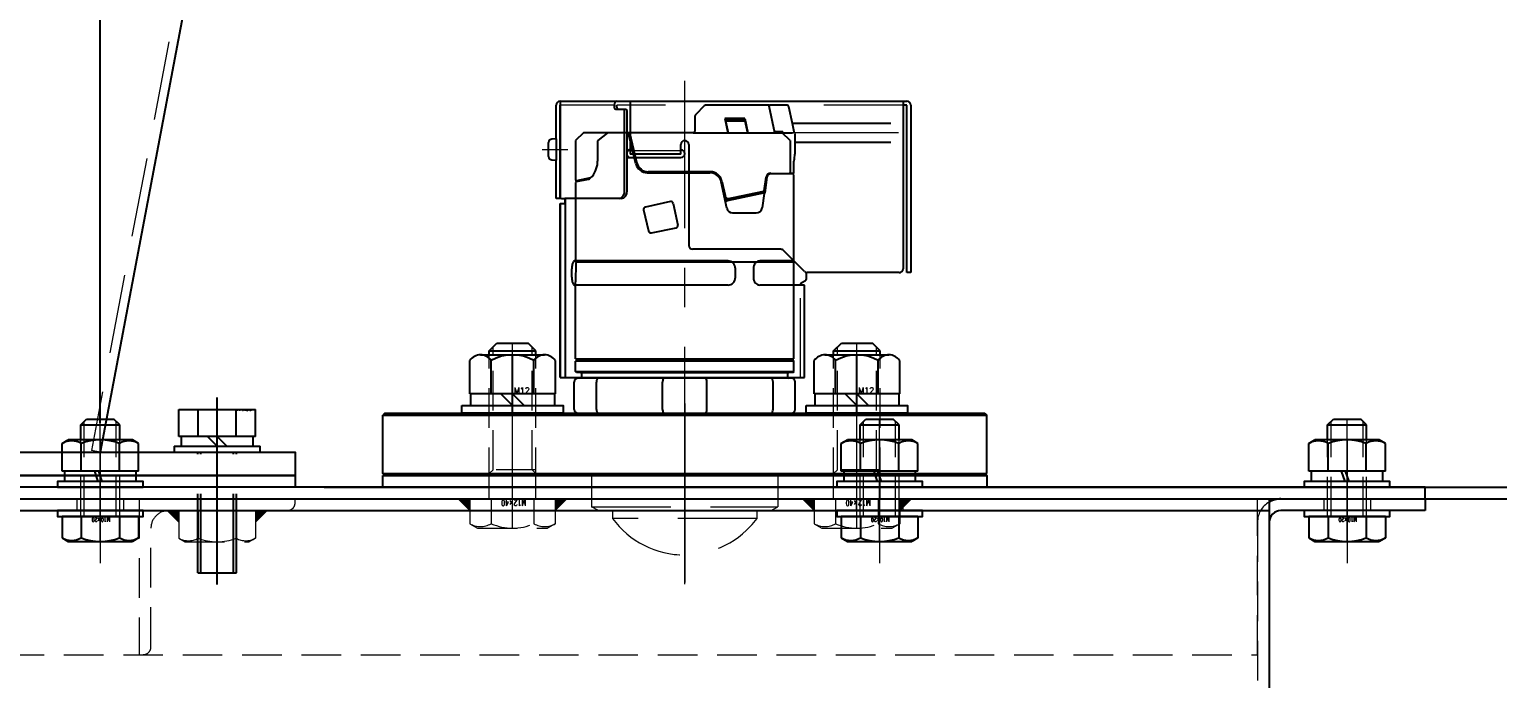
# Model space of a CAD drawing. Header units: millimetres. Extents: x 0 to 49006, y -7876 to 6995.
# Drawn here: x 31821.5 to 32198.3, y 3764.3 to 3931 of the extents above; entities that cross this region are included whole.
import ezdxf
from ezdxf import colors
from ezdxf.entities.mleader import LeaderData, LeaderLine
from ezdxf.enums import TextEntityAlignment as Align
from ezdxf.math import Vec2, Vec3

# ---------------------------------------------------------------- set-up
doc = ezdxf.new("R2010")
doc.units = ezdxf.units.MM
doc.header["$LTSCALE"] = 3.2
doc.header["$PDMODE"] = 99
doc.header["$PDSIZE"] = 1
for name, pattern in [('CENTER2', [28.575, 19.05, -3.175, 3.175, -3.175]), ('HIDDEN', [9.525, 6.35, -3.175]), ('HIDDEN2', [4.7625, 3.175, -1.5875])]:
    doc.linetypes.add(name, pattern=pattern)
for name, color, linetype, lineweight in [('01_NORMAL', 7, 'Continuous', 25), ('01_外形線', 7, 'Continuous', 25), ('02_細線', 5, 'Continuous', 13), ('03_かくれ線', 6, 'HIDDEN2', 13), ('04_HIDDEN', 2, 'HIDDEN', 13), ('04_中心線', 1, 'CENTER2', 9), ('05_CENTER', 4, 'CENTER2', 13), ('08_DIM', 3, 'Continuous', 13)]:
    doc.layers.add(name, color=color, linetype=linetype, lineweight=lineweight)
doc.layers.add('10_DRAFT', color=8, linetype='Continuous', lineweight=0, plot=False)
doc.styles.add('KSS_TXT', font='txt.shx', dxfattribs={"bigfont": 'extfont2.shx'})
doc.styles.add('KSS_TXT_L', font='txt.shx', dxfattribs={"height": 36, "bigfont": 'extfont2.shx'})
doc.styles.get("Standard").update_dxf_attribs({"font": 'txt.shx', "bigfont": 'extfont2.shx'})
doc.styles.add('寸法用', font='simplex.shx', dxfattribs={"width": 0.8, "bigfont": '@extfont2.shx'})
doc.dimstyles.new('KSS_DIM', dxfattribs={"dimscale": 12, "dimtxt": 3, "dimasz": 2.5, "dimexe": 1.25, "dimexo": 0.625, "dimtad": 1, "dimdsep": 46, "dimtxsty": 'KSS_TXT', "dimblk": 'OPEN30', "dimcen": 0, "dimazin": 2, "dimtfac": 0.75, "dimtmove": 0, "dimatfit": 3, "dimldrblk": 'OPEN30', "dimfxl": 1.25, "dimtolj": 1, "dimarcsym": 0})

# ---------------------------------------------------------------- blocks, each defined once
blk = doc.blocks.new('_Open30')
at = {"color": 0, "linetype": 'ByBlock', "lineweight": -2}
for p, q in [((-1, 0.268), (0, 0)), ((0, 0), (-1, -0.268)), ((0, 0), (-1, 0))]:
    blk.add_line(p, q, dxfattribs=at)
blk = doc.blocks.new('*D1977')
at = {"layer": '08_DIM', "color": 0, "lineweight": -2, "transparency": 16777216}
for p, q in [((32144.92, 3810.45), (32637.32, 3810.45)), ((32622.32, 2552.45), (32622.32, 3780.45)), ((32217.22, 2522.45), (32637.32, 2522.45))]:
    blk.add_line(p, q, dxfattribs=at)
at = {"layer": 'Defpoints', "color": 0, "transparency": 16777216}
for p in [(32137.42, 3810.45), (32622.32, 3810.45), (32209.72, 2522.45)]:
    blk.add_point(p, dxfattribs=at)
at = {"layer": '08_DIM', "color": 0, "lineweight": -2, "transparency": 16777216, "xscale": 30, "yscale": 30, "zscale": 30}
for p, rotation in [((32622.32, 3810.45), 90), ((32622.32, 2522.45), 270)]:
    blk.add_blockref('_Open30', p, dxfattribs=dict(at, rotation=rotation))
at = {"layer": '08_DIM', "color": 0, "transparency": 16777216, "insert": (32596.82, 3166.45), "char_height": 36, "attachment_point": 5, "rotation": 90, "style": 'KSS_TXT'}
blk.add_mtext('\\A1;1288', dxfattribs=at)
blk = doc.blocks.new('*D1980')
at = {"layer": '08_DIM', "color": 0, "lineweight": -2, "transparency": 16777216}
for p, q in [((32144.92, 3810.45), (32527.08, 3810.45)), ((32512.08, 2980.45), (32512.08, 3780.45)), ((31997.22, 2950.45), (32527.08, 2950.45))]:
    blk.add_line(p, q, dxfattribs=at)
at = {"layer": 'Defpoints', "color": 0, "transparency": 16777216}
for p in [(32137.42, 3810.45), (32512.08, 3810.45), (31989.72, 2950.45)]:
    blk.add_point(p, dxfattribs=at)
at = {"layer": '08_DIM', "color": 0, "lineweight": -2, "transparency": 16777216, "xscale": 30, "yscale": 30, "zscale": 30}
for p, rotation in [((32512.08, 3810.45), 90), ((32512.08, 2950.45), 270)]:
    blk.add_blockref('_Open30', p, dxfattribs=dict(at, rotation=rotation))
at = {"layer": '08_DIM', "color": 0, "transparency": 16777216, "insert": (32486.58, 3380.45), "char_height": 36, "attachment_point": 5, "rotation": 90, "style": 'KSS_TXT'}
blk.add_mtext('\\A1;860', dxfattribs=at)
blk = doc.blocks.new('*D1966')
at = {"layer": '08_DIM', "color": 0, "lineweight": -2, "transparency": 16777216}
for p, q in [((32100.36, 4981.45), (32755.46, 4981.45)), ((32740.46, 502.45), (32740.46, 4951.45)), ((32747.96, 472.45), (32725.46, 472.45))]:
    blk.add_line(p, q, dxfattribs=at)
at = {"layer": 'Defpoints', "color": 0, "transparency": 16777216}
for p in [(32092.86, 4981.45), (32740.46, 4981.45), (32755.46, 472.45)]:
    blk.add_point(p, dxfattribs=at)
at = {"layer": '08_DIM', "color": 0, "lineweight": -2, "transparency": 16777216, "xscale": 30, "yscale": 30, "zscale": 30}
for p, rotation in [((32740.46, 4981.45), 90), ((32740.46, 472.45), 270)]:
    blk.add_blockref('_Open30', p, dxfattribs=dict(at, rotation=rotation))
at = {"layer": '08_DIM', "color": 0, "transparency": 16777216, "insert": (32714.96, 2726.95), "char_height": 36, "attachment_point": 5, "rotation": 90, "style": 'KSS_TXT'}
blk.add_mtext('\\A1;4509', dxfattribs=at)
blk = doc.blocks.new('A$C3E2B3201_1_1')
at = {"color": 0}
blk.add_line((250, 800), (100, 6), dxfattribs=at)
blk.add_lwpolyline([(150, 0), (-150, 0), (-150, 6), (150, 6)], close=True, dxfattribs=at)
at = {"layer": '04_HIDDEN'}
for p, q in [((247.7, 800.22), (97.74, 6.43)), ((100, 6), (97.74, 6.43)), ((100, 0), (100, 6))]:
    blk.add_line(p, q, dxfattribs=at)
at = {"layer": '05_CENTER'}
blk.add_line((130, -7.78), (130, 13.57), dxfattribs=at)
blk = doc.blocks.new('A$C1A3C2C0C_1_1_2_1')
at = {"color": 0, "linetype": 'CENTER2'}
blk.add_line((0, -34), (0, 14), dxfattribs=at)
at = {"color": 0}
for p, q in [((-9.81, 11), (9.81, 11)), ((-9.81, 4), (-9.81, 11)), ((-4.91, 4), (-4.91, 11)), ((4.91, 4), (4.91, 11)), ((9.81, 4), (9.81, 11)), ((9.81, 4), (-9.81, 4)), ((-9.25, 4), (-9.25, 1.5)), ((0, 1.5), (-2.5, 4)), ((0, 4), (2.5, 1.5)), ((9.25, 1.5), (9.25, 4)), ((-11, 1.5), (11, 1.5)), ((-11, 1.5), (-11, 0)), ((11, 0), (11, 1.5)), ((-11, 0), (11, 0))]:
    blk.add_line(p, q, dxfattribs=at)
at = {"color": 0, "linetype": 'HIDDEN'}
for p, q in [((-5, -31), (-5, 0)), ((-4.19, -31), (-4.19, 0)), ((4.19, -31), (4.19, 0)), ((5, -31), (5, 0)), ((-5, -31), (5, -31))]:
    blk.add_line(p, q, dxfattribs=at)
at = {"layer": '10_DRAFT', "style": 'KSS_TXT_L'}
blk.add_text('BT-M10x35L,SW,PW', height=0.3, dxfattribs=at).set_placement((5.1, 10.66))
blk = doc.blocks.new('A$C21D00FB0_1_1')
at = {"color": 3}
blk.add_lwpolyline([(-150, 3), (150, 3), (150, 0), (-150, 0)], close=True, dxfattribs=at)
at = {"layer": '05_CENTER'}
blk.add_line((130, -4.78), (130, 16.57), dxfattribs=at)
for name, p in [('A$C3E2B3201_1_1', (0, 3)), ('A$C1A3C2C0C_1_1_2_1', (130, 9))]:
    blk.add_blockref(name, p)
blk = doc.blocks.new('*D2017')
at = {"layer": '08_DIM', "color": 0, "lineweight": -2, "transparency": 16777216}
for p, q in [((31957.22, 5066.45), (32874.79, 5066.45)), ((32859.79, 502.45), (32859.79, 5036.45)), ((32867.29, 472.45), (32844.79, 472.45))]:
    blk.add_line(p, q, dxfattribs=at)
at = {"layer": 'Defpoints', "color": 0, "transparency": 16777216}
for p in [(31949.72, 5066.45), (32859.79, 5066.45), (32874.79, 472.45)]:
    blk.add_point(p, dxfattribs=at)
at = {"layer": '08_DIM', "color": 0, "lineweight": -2, "transparency": 16777216, "xscale": 30, "yscale": 30, "zscale": 30}
for p, rotation in [((32859.79, 5066.45), 90), ((32859.79, 472.45), 270)]:
    blk.add_blockref('_Open30', p, dxfattribs=dict(at, rotation=rotation))
at = {"layer": '08_DIM', "color": 0, "transparency": 16777216, "insert": (32834.29, 2769.45), "char_height": 36, "attachment_point": 5, "rotation": 90, "style": 'KSS_TXT'}
blk.add_mtext('\\A1;4594', dxfattribs=at)
blk = doc.blocks.new('*D2019')
at = {"layer": '08_DIM', "color": 0, "lineweight": -2, "transparency": 16777216}
for p, q in [((31639.72, 3829.95), (31639.72, 3962.33)), ((31839.72, 3829.95), (31839.72, 3962.33)), ((31669.72, 3947.33), (31809.72, 3947.33))]:
    blk.add_line(p, q, dxfattribs=at)
at = {"layer": 'Defpoints', "color": 0, "transparency": 16777216}
for p in [(31839.72, 3947.33), (31639.72, 3822.45), (31839.72, 3822.45)]:
    blk.add_point(p, dxfattribs=at)
at = {"layer": '08_DIM', "color": 0, "lineweight": -2, "transparency": 16777216, "xscale": 30, "yscale": 30, "zscale": 30, "rotation": 180}
blk.add_blockref('_Open30', (31639.72, 3947.33), dxfattribs=at)
at = {"layer": '08_DIM', "color": 0, "lineweight": -2, "transparency": 16777216, "xscale": 30, "yscale": 30, "zscale": 30}
blk.add_blockref('_Open30', (31839.72, 3947.33), dxfattribs=at)
at = {"layer": '08_DIM', "color": 0, "transparency": 16777216, "insert": (31739.72, 3972.83), "char_height": 36, "attachment_point": 5, "style": 'KSS_TXT'}
blk.add_mtext('\\A1;%%C200', dxfattribs=at)
blk = doc.blocks.new('*D2021')
at = {"layer": '08_DIM', "color": 0, "lineweight": -2, "transparency": 16777216}
for p, q in [((32057.22, 5016.45), (32637.32, 5016.45)), ((32622.32, 4986.45), (32622.32, 3843.45)), ((31897.22, 3813.45), (32637.32, 3813.45))]:
    blk.add_line(p, q, dxfattribs=at)
at = {"layer": 'Defpoints', "color": 0, "transparency": 16777216}
for p in [(32049.72, 5016.45), (31889.72, 3813.45), (32622.32, 3813.45)]:
    blk.add_point(p, dxfattribs=at)
at = {"layer": '08_DIM', "color": 0, "lineweight": -2, "transparency": 16777216, "xscale": 30, "yscale": 30, "zscale": 30}
for p, rotation in [((32622.32, 5016.45), 90), ((32622.32, 3813.45), 270)]:
    blk.add_blockref('_Open30', p, dxfattribs=dict(at, rotation=rotation))
at = {"layer": '08_DIM', "color": 0, "transparency": 16777216, "insert": (32596.82, 4414.95), "char_height": 36, "attachment_point": 5, "rotation": 90, "style": 'KSS_TXT'}
blk.add_mtext('\\A1;1203', dxfattribs=at)
blk = doc.blocks.new('A$C6802F72C_1_1')
at = {"color": 0}
for p, q in [((-32.98, 61.25), (-32.98, 69.9)), ((-31.98, 70.9), (57.02, 70.9)), ((-31.98, 46.2), (-31.98, 69.9)), ((-31.95, 70.9), (-31.95, 46.4)), ((-18.1, 69.9), (-18.1, 69.4)), ((-17.71, 68.9), (-15.16, 68.9)), ((-17.46, 69.4), (-17.46, 69.9)), ((-15.42, 47.9), (-15.42, 68.4)), ((-14.77, 47.9), (-14.77, 68.4)), ((-13.98, 70.9), (-13.98, 57.3)), ((56.02, 70.9), (56.02, 27.9)), ((57.02, 69.9), (56.02, 69.9)), ((57.02, 26.9), (57.02, 69.9)), ((58.02, 69.9), (58.02, 26.9)), ((-34.97, 56.7), (-34.97, 60.3)), ((-32.98, 61.25), (-34.07, 61.15)), ((-32.98, 61.25), (-32.98, 55.75)), ((-31.98, 61.7), (-31.95, 61.7)), ((-31.95, 60.7), (-31.98, 60.7)), ((-14.5, 58.45), (-13.98, 58.45)), ((-0.98, 57.3), (-13.98, 57.3)), ((-0.98, 57.3), (-0.98, 59.8)), ((1.02, 59.8), (1.02, 33.9)), ((-34.07, 55.84), (-32.98, 55.75)), ((-32.98, 45.9), (-32.98, 55.75)), ((-31.98, 55.7), (-31.95, 55.7)), ((-31.95, 54.7), (-31.98, 54.7)), ((-14.77, 56.5), (-14.5, 56.45)), ((-14.5, 56.45), (-1, 56.45)), ((-31.98, 45.9), (-32.98, 45.9)), ((-31.98, 46.2), (-31.98, 45.9)), ((-31.57, 45.9), (-30.75, 45.9)), ((-16.31, 45.9), (-30.75, 45.9)), ((-30.75, 45.9), (-30.75, 44.7)), ((-30.64, 0), (-30.64, 45.9)), ((-30.6, 0), (-30.6, 45.9)), ((-32.01, 44.7), (-32.01, 0)), ((-32.01, 44.7), (-30.75, 44.7)), ((-31.98, 0), (-31.98, 44.7)), ((-30.75, 44.7), (-30.64, 44.7)), ((24.6, 32.9), (2.02, 32.9)), ((30.72, 27.19), (25.31, 32.61)), ((-28.99, 25.7), (-28.99, 27.9)), ((11.16, 29.9), (-28.26, 29.9)), ((13, 25.7), (13, 27.9)), ((17.64, 27.9), (17.64, 25.7)), ((28, 29.9), (19.24, 29.9)), ((31.25, 25.31), (31.25, 26.92)), ((55.02, 26.9), (31.43, 26.9)), ((58.02, 26.9), (57.02, 26.9)), ((11.16, 23.7), (-28.26, 23.7)), ((29.75, 23.7), (19.24, 23.7)), ((29.75, 23.7), (29.75, 23.96)), ((30.75, 23.7), (29.75, 23.7)), ((30.03, 24.41), (30.97, 24.86)), ((30.75, 0), (30.75, 23.7)), ((-32.01, 0), (30.75, 0))]:
    blk.add_line(p, q, dxfattribs=at)
for centre, radius, start, end in [((-31.98, 69.9), 1, 90, 180), ((-16.77, 69.92), 1.33, 149.1336, 181.048), ((-17.65, 69.35), 0.453, 173.4591, 261.4483), ((-17.42, 70.34), 0.559, 93.8831, 151.7126), ((-17, 69.35), 0.453, 173.4591, 261.4483), ((-15.87, 68.45), 0.453, 353.4591, 81.4483), ((-15.22, 68.45), 0.453, 353.4591, 81.4483), ((57.02, 69.9), 1, 0, 90), ((-33.98, 60.16), 1, 95, 171.6595), ((0.02, 59.8), 1, 0, 180), ((-33.98, 56.84), 1, 188.3195, 265), ((-13.98, 57.61), 0.841, 91.23, 160.2167), ((-14.54, 57.97), 0.478, 85.7169, 119.7814), ((-13.99, 57.28), 0.834, 199.1545, 268.9926), ((-1, 57.45), 1, 270, 90), ((-31.75, 52.89), 0.234, 178.2558, 212.147), ((-31.5, 46.35), 0.453, 173.4591, 199.0194), ((-31.5, 46.35), 0.453, 199.0194, 261.4483), ((-17.22, 47.69), 1.81, 278.5517, 6.5409), ((-16.58, 47.69), 1.81, 278.5517, 6.5409), ((2.02, 33.9), 1, 180, 270), ((24.6, 31.9), 1, 45, 90), ((-23.41, 27.89), 5.58, 168.2185, 179.8812), ((-26.93, 28.61), 1.99, 145.1102, 167.7906), ((-28.23, 29.48), 0.416, 93.6886, 141.5486), ((11.15, 28.16), 1.74, 42.6305, 90), ((10.87, 27.9), 2.12, 0, 42.6305), ((20.01, 27.9), 2.37, 141.3234, 180), ((19.24, 28.51), 1.39, 90, 141.3234), ((31.43, 27.9), 1, 225, 259.6497), ((31.43, 27.9), 1, 259.6497, 270), ((55.02, 27.9), 1, 270, 0), ((-23.41, 25.71), 5.58, 180.1188, 191.7815), ((-26.93, 24.99), 1.99, 192.2094, 214.8898), ((-28.23, 24.12), 0.416, 218.4514, 266.3114), ((11.15, 25.44), 1.74, 270, 317.3695), ((10.87, 25.7), 2.12, 317.3695, 0), ((20.01, 25.7), 2.37, 180, 218.6766), ((19.24, 25.09), 1.39, 218.6766, 270), ((30.25, 23.96), 0.5, 116, 180), ((30.75, 25.31), 0.5, 296, 0)]:
    blk.add_arc(centre, radius, start, end, dxfattribs=at)
at = {"layer": '04_HIDDEN', "color": 0}
for p, q in [((-18.1, 69.9), (-31.98, 69.9)), ((56.02, 69.9), (-17.46, 69.9)), ((-13.98, 58.3), (-0.98, 58.3)), ((29.75, 0), (29.75, 23.7))]:
    blk.add_line(p, q, dxfattribs=at)
at = {"layer": '05_CENTER', "color": 0}
blk.add_line((-36.57, 58.5), (-30.04, 58.5), dxfattribs=at)
blk = doc.blocks.new('A$C6802FCA0_1_1')
at = {"color": 0}
for p, q in [((5.02, 94.95), (2.81, 92.75)), ((21.59, 95.1), (5.37, 95.1)), ((21.64, 94.86), (21.59, 95.1)), ((23.1, 88), (21.64, 94.86)), ((26.26, 95.1), (21.83, 95.1)), ((27.66, 90.41), (26.75, 94.71)), ((2.66, 88.5), (2.66, 92.39)), ((15.39, 91.68), (10.27, 91.68)), ((10.27, 91.68), (11.06, 88)), ((15.5, 91.13), (10.39, 91.13)), ((10.45, 91.08), (15.46, 91.08)), ((10.45, 91.08), (11.11, 88.01)), ((15.39, 91.68), (16.17, 88)), ((15.46, 91.08), (16.12, 88.01)), ((-26, 88), (-28, 86)), ((2.16, 88), (-26, 88)), ((-19.89, 87.96), (-22.29, 86.07)), ((-12.52, 80.05), (-14.4, 87.85)), ((-11.94, 78.92), (-14.12, 88)), ((2.16, 88), (24.98, 88)), ((11.11, 88.01), (16.12, 88.01)), ((23.25, 88.26), (23.06, 88.19)), ((25.2, 88.26), (23.25, 88.26)), ((23.25, 88.26), (23.3, 88)), ((27.06, 86), (24.98, 88)), ((25.2, 88.26), (25.2, 87.79)), ((25.2, 88), (27.66, 88)), ((52.91, 90.41), (27.66, 90.41)), ((28.2, 87.85), (27.66, 90.41)), ((28.2, 87.85), (28.23, 87.64)), ((28.23, 87.64), (28.23, 85.61)), ((-28, 86), (-28, 75.85)), ((-22.36, 85.92), (-22.36, 80.71)), ((27.06, 86), (27.06, 77.8)), ((28.23, 85.61), (28.23, 82.49)), ((28.23, 85.61), (52.91, 85.61)), ((28, 77.59), (28, 80.69)), ((28.2, 81.33), (28.23, 82.49)), ((-24.82, 76.06), (-27.84, 75.42)), ((-24.16, 76.41), (-27.76, 75.65)), ((-9.67, 78.02), (-9.61, 77.75)), ((-9.61, 77.75), (6.44, 77.75)), ((6.61, 78), (-9.36, 78)), ((10.81, 68.64), (9.38, 75.38)), ((9.54, 75.62), (10.34, 71.88)), ((20.4, 73.13), (20.89, 76.61)), ((21.09, 76.58), (20.52, 72.61)), ((22.09, 77.64), (27, 77.6)), ((27.8, 77.39), (22.09, 77.44)), ((28, 77.59), (27, 77.6)), ((28, 54.75), (28, 77.19)), ((-28, 75.22), (-28, 54.75)), ((20.24, 72.96), (10.35, 70.86)), ((20.52, 72.61), (10.91, 70.57)), ((19.92, 68.74), (20.44, 72.42)), ((-10.55, 68.2), (-9.27, 62.81)), ((-3.69, 70.35), (-10.1, 68.92)), ((-2.97, 69.9), (-1.76, 64.29)), ((12.27, 67.45), (18.33, 67.45)), ((-8.57, 62.36), (-2.23, 63.58)), ((-27.76, 54.75), (-28, 54.75)), ((-27.96, 54.55), (-28, 49.75)), ((27.76, 54.75), (-27.76, 54.75)), ((28, 54.75), (27.76, 54.75)), ((28, 30), (27.96, 54.55)), ((-28, 30), (-28, 49.75)), ((-28, 30), (-26.11, 30)), ((-27.8, 29.6), (-28, 29.4)), ((-28, 26.7), (-28, 29.4)), ((28, 29.4), (-28, 29.4)), ((-28, 26.7), (28, 26.7)), ((-27.8, 26.5), (-28, 26.7)), ((-27.8, 29.6), (-26.31, 29.6)), ((-26.7, 26.5), (-27.8, 26.5)), ((-26.7, 26.5), (26.7, 26.5)), ((-26.31, 29.6), (26.31, 29.6)), ((-26.11, 30), (-26.11, 29.8)), ((-26.11, 30), (26.11, 30)), ((26.11, 30), (26.11, 29.8)), ((26.11, 30), (28, 30)), ((27.8, 29.6), (26.31, 29.6)), ((27.8, 26.5), (26.7, 26.5)), ((27.8, 29.6), (28, 29.4)), ((27.8, 26.5), (28, 26.7)), ((28, 26.7), (28, 29.4)), ((-28.35, 17), (-28.35, 24)), ((-26.7, 25), (-27.35, 25)), ((26.7, 25), (-26.7, 25)), ((-26.5, 26.3), (-26.5, 25.2)), ((-22.67, 17), (-22.67, 24)), ((-5.68, 17), (-5.68, 24)), ((5.68, 17), (5.68, 24)), ((22.67, 17), (22.67, 24)), ((26.5, 25.2), (26.5, 26.3)), ((27.35, 25), (26.7, 25)), ((28.35, 17), (28.35, 24)), ((-77, 16), (-77.5, 15.5)), ((-77.5, 15.5), (77.5, 15.5)), ((-77.5, 0.5), (-77.5, 15.5)), ((-77, 16), (-27.35, 16)), ((-27.35, 16), (27.35, 16)), ((27.35, 16), (77, 16)), ((77, 16), (77.5, 15.5)), ((77.5, 0.5), (77.5, 15.5)), ((-77.5, 0.5), (77.5, 0.5)), ((-77, 0), (-77.5, 0.5)), ((-77, 0), (77, 0)), ((77, 0), (77.5, 0.5))]:
    blk.add_line(p, q, dxfattribs=at)
for centre, radius, start, end in [((5.37, 94.6), 0.5, 90.0002, 135.0005), ((21.84, 94.9), 0.2, 91.8926, 191.9792), ((26.26, 94.6), 0.5, 12.0002, 90), ((3.16, 92.39), 0.5, 134.9998, 180.001), ((-19.78, 87.88), 0.137, 119.215, 145.0348), ((-14.59, 87.8), 0.2, 13.5021, 89.9984), ((2.16, 88.5), 0.5, 270.0007, 359.9993), ((-22.16, 85.92), 0.2, 128.7482, 179.9999), ((-28.29, 80.65), 5.92, 314.2727, 357.2447), ((-26.51, 80.75), 4.15, 354.6446, 359.4132), ((-9.61, 80.75), 3, 193.4985, 270.0015), ((-9.36, 81), 3, 193.4988, 270.0012), ((28.5, 80.69), 0.5, 140.794, 180.001), ((27.5, 81.33), 0.694, 331.7098, 0.234), ((-27.8, 75.85), 0.2, 180, 281.8748), ((-27.8, 75.22), 0.2, 101.9984, 180.0003), ((-25.33, 77.84), 1.84, 286.0793, 309.2395), ((6.44, 74.75), 3, 11.9998, 90.0003), ((6.61, 75), 3, 11.9997, 90.0003), ((22.08, 76.44), 1.2, 89.5772, 171.9227), ((22.08, 76.44), 1, 89.4997, 172.0002), ((26.98, 77.65), 0.0573, 293.1968, 336.0488), ((26.55, 77.79), 0.508, 342.1575, 1.6469), ((27.8, 77.19), 0.2, 0.0008, 89.4992), ((11.32, 72.09), 1, 192.0519, 236.9521), ((20.2, 73.16), 0.2, 282.0811, 351.9187), ((20.99, 72.29), 0.569, 144.7479, 166.3855), ((-9.97, 68.34), 0.6, 102.5971, 193.3996), ((-3.56, 69.77), 0.6, 12.1996, 102.5971), ((10.8, 71.06), 0.5, 192.0239, 281.9762), ((11.32, 72.09), 0.998, 236.9291, 282.034), ((12.27, 68.95), 1.5, 191.996, 270.004), ((18.41, 68.97), 1.52, 266.8354, 351.2638), ((-2.35, 64.17), 0.6, 280.894, 12.1996), ((-8.68, 62.95), 0.6, 193.3996, 280.894), ((-27.76, 54.55), 0.2, 90.0015, 179.4976), ((27.76, 54.55), 0.2, 0.4996, 90.0001), ((-26.7, 26.3), 0.2, 0, 90), ((-26.31, 29.8), 0.2, 270, 0), ((26.31, 29.8), 0.2, 180, 270), ((26.7, 26.3), 0.2, 90, 180), ((-27.35, 24), 1, 90, 180), ((-26.7, 25.2), 0.2, 270, 0), ((-21.31, 24.02), 1.36, 153.3061, 180.8151), ((-21.97, 24.4), 0.609, 95.5548, 157.01), ((-3.87, 24.08), 1.81, 154.0727, 182.5465), ((-5.29, 24.77), 0.233, 99.1624, 154.0602), ((5.29, 24.77), 0.233, 25.9398, 80.8376), ((3.87, 24.08), 1.81, 357.4535, 25.9273), ((21.97, 24.4), 0.609, 22.99, 84.4452), ((21.31, 24.02), 1.36, 359.1849, 26.6939), ((26.7, 25.2), 0.2, 180, 270), ((27.35, 24), 1, 0.0001, 89.9999), ((-27.35, 17), 1, 180.0001, 269.9999), ((-21.31, 16.98), 1.36, 179.1849, 206.6939), ((-21.97, 16.61), 0.609, 202.99, 264.4452), ((-3.87, 16.92), 1.81, 177.4535, 205.9273), ((-5.29, 16.23), 0.233, 205.9398, 260.8376), ((5.29, 16.23), 0.233, 279.1624, 334.0602), ((3.87, 16.92), 1.81, 334.0727, 2.5465), ((21.97, 16.61), 0.609, 275.5548, 337.01), ((21.31, 16.98), 1.36, 333.3061, 0.8151), ((27.35, 17), 1, 270, 0)]:
    blk.add_arc(centre, radius, start, end, dxfattribs=at)
at = {"layer": '04_HIDDEN', "color": 0}
for p, q in [((-23.9, 0), (-23.9, -8)), ((23.9, 0), (23.9, -8)), ((-22.17, -9), (-23.9, -8)), ((-23.9, -8), (23.9, -8)), ((-18.55, -9), (-22.17, -9)), ((-18.55, -9), (-18.55, -11)), ((18.55, -9), (-18.55, -9)), ((18.55, -11), (-18.55, -11)), ((18.55, -11), (18.55, -9)), ((22.17, -9), (18.55, -9)), ((22.17, -9), (23.9, -8))]:
    blk.add_line(p, q, dxfattribs=at)
blk.add_arc((0, 2.61), 23.01, 216.2669, 323.7331, dxfattribs=at)
at = {"layer": '05_CENTER', "color": 0}
for p, q in [((0, -27.92), (0, 101.32)), ((54.86, 88.01, 0), (26.43, 88)), ((-44.2, -4.75), (-44.2, 20.68)), ((44.19, -4.75), (44.19, 20.68))]:
    blk.add_line(p, q, dxfattribs=at)
blk = doc.blocks.new('M12Nza_1_1_1_1')
at = {"color": 0}
for p, q in [((-10.95, 5), (-10.95, 13.53)), ((-8.21, 15), (8.21, 15)), ((-5.47, 5), (-5.47, 13.53)), ((5.48, 5), (5.48, 13.53)), ((10.95, 13.53), (10.95, 5)), ((10.95, 5), (-10.95, 5)), ((-10.75, 2), (-10.75, 5)), ((0, 2), (-3, 5)), ((0, 5), (3, 2)), ((10.75, 5), (10.75, 2))]:
    blk.add_line(p, q, dxfattribs=at)
at = {"color": 0, "linetype": 'CENTER2'}
blk.add_line((0, 0), (0, 15), dxfattribs=at)
at = {"color": 0}
blk.add_lwpolyline([(-13, 2), (13, 2), (13, 0), (-13, 0)], close=True, dxfattribs=at)
for centre, radius, start, end in [((-8.21, 11.71), 3.29, 33.626, 146.374), ((0, 4.05), 10.95, 60, 120), ((8.21, 11.71), 3.29, 33.626, 146.374)]:
    blk.add_arc(centre, radius, start, end, dxfattribs=at)
at = {"layer": '10_DRAFT', "style": 'KSS_TXT'}
blk.add_text('M12', height=1.5, dxfattribs=at).set_placement((0.31, 5.09))
blk = doc.blocks.new('A$C680310BE_1_1')
at = {"color": 3}
blk.add_lwpolyline([(-77.5, 0), (77.5, 0), (77.5, -3), (-77.5, -3)], close=True, dxfattribs=at)
at = {"color": 4}
for name, p in [('A$C6802FCA0_1_1', (0, 0)), ('A$C6802F72C_1_1', (0, 25.2))]:
    blk.add_blockref(name, p, dxfattribs=at)
for p in [(-44.19, 16), (44.2, 16)]:
    blk.add_blockref('M12Nza_1_1_1_1', p)
blk = doc.blocks.new('AM_BALLOON1')
at = {"transparency": 16777216}
blk.add_circle((0, 0), 5, dxfattribs=at)
blk.add_attdef('B_NUMBER', text='', height=3, dxfattribs=at).set_placement((0, 0), align=Align.MIDDLE_CENTER)
blk = doc.blocks.new('_OPEN')
at = {"color": 0, "linetype": 'ByBlock'}
for p, q in [((-1, 0.167), (0, 0)), ((0, 0), (-1, -0.167)), ((0, 0), (-1, 0))]:
    blk.add_line(p, q, dxfattribs=at)

msp = doc.modelspace()

# ---------------------------------------------------------------- hatches: boundary and pattern name
at = {"layer": '03_かくれ線'}
h = msp.add_hatch(color=256, dxfattribs=at)
h.dxf.hatch_style = 1
h.paths.add_polyline_path([(31934.558, 3807.453), (31934.558, 3810.453), (31931.558, 3810.453)])
h = msp.add_hatch(color=256, dxfattribs=at)
h.dxf.hatch_style = 1
h.paths.add_polyline_path([(31959.498, 3810.453), (31956.498, 3810.453), (31956.498, 3807.453)])
h = msp.add_hatch(color=256, dxfattribs=at)
h.dxf.hatch_style = 1
h.paths.add_polyline_path([(32022.947, 3807.453), (32022.947, 3810.453), (32019.947, 3810.453)])
h = msp.add_hatch(color=256, dxfattribs=at)
h.dxf.hatch_style = 1
h.paths.add_polyline_path([(32047.886, 3810.453), (32044.886, 3810.453), (32044.886, 3807.453)])
h = msp.add_hatch(color=256, dxfattribs=at)
h.dxf.hatch_style = 1
h.paths.add_polyline_path([(31859.907, 3807.453), (31857.222, 3807.453, 0.0169383), (31856.918, 3807.442), (31859.907, 3804.453)])
h = msp.add_hatch(color=256, dxfattribs=at)
h.dxf.hatch_style = 1
h.paths.add_polyline_path([(31879.537, 3807.453), (31882.222, 3807.453, -0.0169383), (31882.527, 3807.442), (31879.537, 3804.453)])

# ---------------------------------------------------------------- linework, layer by layer
for p, q in [((31339.722, 3810.453), (32139.722, 3810.453)), ((31339.722, 3807.453), (32139.722, 3807.453))]:
    msp.add_line(p, q)
msp.add_lwpolyline([(31939.722, 2956.453), (31539.722, 2956.453), (31339.722, 3156.453), (31339.722, 3810.453), (32139.722, 3810.453), (32139.722, 3156.453), (31939.722, 2956.453)])
msp.add_arc((32142.722, 3804.453), 6, 90, 120)
at = {"layer": '01_外形線'}
for p, q in [((32142.722, 3810.453), (32179.722, 3810.453)), ((32179.722, 3810.453), (32179.722, 3807.453)), ((32179.722, 3807.453), (32142.722, 3807.453)), ((32139.722, 3804.453), (32139.722, 3804.453))]:
    msp.add_line(p, q, dxfattribs=at)
for points in [[(31939.528, 3848.453), (31941.528, 3850.453)], [(31939.528, 3847.453), (31939.528, 3848.453)], [(31939.528, 3848.453), (31951.528, 3848.453)], [(31941.528, 3850.453), (31949.528, 3850.453)], [(31951.528, 3848.453), (31949.528, 3850.453)], [(31951.528, 3847.453), (31951.528, 3848.453)], [(32027.916, 3848.453), (32029.916, 3850.453)], [(32027.916, 3848.453), (32039.916, 3848.453)], [(32027.916, 3847.453), (32027.916, 3848.453)], [(32029.916, 3850.453), (32037.916, 3850.453)], [(32039.916, 3848.453), (32037.916, 3850.453)], [(32039.916, 3847.453), (32039.916, 3848.453)], [(31834.722, 3829.453), (31836.222, 3830.953)], [(31834.722, 3829.453), (31844.722, 3829.453)], [(31834.722, 3825.603), (31834.722, 3829.453)], [(31836.222, 3830.953), (31843.222, 3830.953)], [(31844.722, 3829.453), (31843.222, 3830.953)], [(31844.722, 3825.603), (31844.722, 3829.453)], [(32034.722, 3829.453), (32036.222, 3830.953)], [(32034.722, 3829.453), (32044.722, 3829.453)], [(32034.722, 3825.603), (32034.722, 3829.453)], [(32036.222, 3830.953), (32043.222, 3830.953)], [(32044.722, 3829.453), (32043.222, 3830.953)], [(32044.722, 3825.603), (32044.722, 3829.453)], [(32154.722, 3829.453), (32156.222, 3830.953)], [(32154.722, 3829.453), (32164.722, 3829.453)], [(32154.722, 3825.603), (32154.722, 3829.453)], [(32156.222, 3830.953), (32163.222, 3830.953)], [(32164.722, 3829.453), (32163.222, 3830.953)], [(32164.722, 3825.603), (32164.722, 3829.453)], [(31829.907, 3824.699), (31831.472, 3825.603)], [(31847.972, 3825.603), (31831.472, 3825.603)], [(31849.537, 3824.699), (31847.972, 3825.603)], [(32029.907, 3824.699), (32031.472, 3825.603)], [(32047.972, 3825.603), (32031.472, 3825.603)], [(32049.537, 3824.699), (32047.972, 3825.603)], [(32149.907, 3824.699), (32151.472, 3825.603)], [(32167.972, 3825.603), (32151.472, 3825.603)], [(32169.537, 3824.699), (32167.972, 3825.603)], [(31829.907, 3817.603), (31829.907, 3824.699)], [(31834.815, 3817.603), (31834.815, 3824.699)], [(31844.63, 3817.603), (31844.63, 3824.699)], [(31849.537, 3817.603), (31849.537, 3824.699)], [(32029.907, 3817.603), (32029.907, 3824.699)], [(32034.815, 3817.603), (32034.815, 3824.699)], [(32044.63, 3817.603), (32044.63, 3824.699)], [(32049.537, 3817.603), (32049.537, 3824.699)], [(32149.907, 3817.603), (32149.907, 3824.699)], [(32154.815, 3817.603), (32154.815, 3824.699)], [(32164.63, 3817.603), (32164.63, 3824.699)], [(32169.537, 3817.603), (32169.537, 3824.699)], [(31849.537, 3817.603), (31829.907, 3817.603)], [(31838.312, 3817.603), (31830.522, 3817.603)], [(31830.522, 3817.603), (31830.522, 3814.953)], [(31839.222, 3814.953), (31838.312, 3817.603)], [(31848.922, 3817.603), (31839.312, 3817.603)], [(31840.222, 3814.953), (31839.312, 3817.603)], [(31848.922, 3814.953), (31848.922, 3817.603)], [(32049.537, 3817.603), (32029.907, 3817.603)], [(32038.312, 3817.603), (32030.522, 3817.603)], [(32030.522, 3817.603), (32030.522, 3814.953)], [(32039.222, 3814.953), (32038.312, 3817.603)], [(32048.922, 3817.603), (32039.312, 3817.603)], [(32040.222, 3814.953), (32039.312, 3817.603)], [(32048.922, 3814.953), (32048.922, 3817.603)], [(32169.537, 3817.603), (32149.907, 3817.603)], [(32158.312, 3817.603), (32150.522, 3817.603)], [(32150.522, 3817.603), (32150.522, 3814.953)], [(32159.222, 3814.953), (32158.312, 3817.603)], [(32168.922, 3817.603), (32159.312, 3817.603)], [(32160.222, 3814.953), (32159.312, 3817.603)], [(32168.922, 3814.953), (32168.922, 3817.603)], [(31839.222, 3814.953), (31830.522, 3814.953)], [(31848.922, 3814.953), (31840.222, 3814.953)], [(32039.222, 3814.953), (32030.522, 3814.953)], [(32048.922, 3814.953), (32040.222, 3814.953)], [(32159.222, 3814.953), (32150.522, 3814.953)], [(32168.922, 3814.953), (32160.222, 3814.953)], [(31829.907, 3805.953), (31829.907, 3800.456)], [(31849.537, 3805.953), (31829.907, 3805.953)], [(31834.815, 3805.953), (31834.815, 3800.456)], [(31844.63, 3805.953), (31844.63, 3800.456)], [(31849.537, 3805.953), (31849.537, 3800.456)], [(32029.907, 3805.953), (32029.907, 3800.456)], [(32049.537, 3805.953), (32029.907, 3805.953)], [(32034.815, 3805.953), (32034.815, 3800.456)], [(32044.63, 3805.953), (32044.63, 3800.456)], [(32049.537, 3805.953), (32049.537, 3800.456)], [(32149.907, 3805.953), (32149.907, 3800.456)], [(32169.537, 3805.953), (32149.907, 3805.953)], [(32154.815, 3805.953), (32154.815, 3800.456)], [(32164.63, 3805.953), (32164.63, 3800.456)], [(32169.537, 3805.953), (32169.537, 3800.456)], [(31829.907, 3800.456), (31831.472, 3799.553)], [(31831.472, 3799.553), (31847.972, 3799.553)], [(31849.537, 3800.456), (31847.972, 3799.553)], [(32029.907, 3800.456), (32031.472, 3799.553)], [(32031.472, 3799.553), (32047.972, 3799.553)], [(32049.537, 3800.456), (32047.972, 3799.553)], [(32149.907, 3800.456), (32151.472, 3799.553)], [(32151.472, 3799.553), (32167.972, 3799.553)], [(32169.537, 3800.456), (32167.972, 3799.553)]]:
    msp.add_lwpolyline(points, dxfattribs=at)
for points in [[(31834.815, 3824.699, 0.2679491), (31829.907, 3824.699)], [(31844.63, 3824.699, 0.1841118), (31834.815, 3824.699)], [(31849.537, 3824.699, 0.2679491), (31844.63, 3824.699)], [(32034.815, 3824.699, 0.2679491), (32029.907, 3824.699)], [(32044.63, 3824.699, 0.1841118), (32034.815, 3824.699)], [(32049.537, 3824.699, 0.2679491), (32044.63, 3824.699)], [(32154.815, 3824.699, 0.2679491), (32149.907, 3824.699)], [(32164.63, 3824.699, 0.1841118), (32154.815, 3824.699)], [(32169.537, 3824.699, 0.2679491), (32164.63, 3824.699)], [(31829.907, 3800.456, 0.2679491), (31834.815, 3800.456)], [(31834.815, 3800.456, 0.1841118), (31844.63, 3800.456)], [(31844.63, 3800.456, 0.2679491), (31849.537, 3800.456)], [(32029.907, 3800.456, 0.2679491), (32034.815, 3800.456)], [(32034.815, 3800.456, 0.1841118), (32044.63, 3800.456)], [(32044.63, 3800.456, 0.2679491), (32049.537, 3800.456)], [(32149.907, 3800.456, 0.2679491), (32154.815, 3800.456)], [(32154.815, 3800.456, 0.1841118), (32164.63, 3800.456)], [(32164.63, 3800.456, 0.2679491), (32169.537, 3800.456)]]:
    msp.add_lwpolyline(points, format="xyb", dxfattribs=at)
for points in [[(31828.722, 3813.453), (31850.722, 3813.453), (31850.722, 3814.953), (31828.722, 3814.953)], [(32028.722, 3813.453), (32050.722, 3813.453), (32050.722, 3814.953), (32028.722, 3814.953)], [(32148.722, 3813.453), (32170.722, 3813.453), (32170.722, 3814.953), (32148.722, 3814.953)], [(31299.722, 3810.453), (32179.722, 3810.453), (32179.722, 3813.453), (31299.722, 3813.453)], [(31850.722, 3807.453), (31828.722, 3807.453), (31828.722, 3805.953), (31850.722, 3805.953)], [(32050.722, 3807.453), (32028.722, 3807.453), (32028.722, 3805.953), (32050.722, 3805.953)], [(32170.722, 3807.453), (32148.722, 3807.453), (32148.722, 3805.953), (32170.722, 3805.953)]]:
    msp.add_lwpolyline(points, close=True, dxfattribs=at)
msp.add_arc((32142.722, 3804.453), 3, 90, 180, dxfattribs=at)
at = {"layer": '02_細線'}
for points in [[(31940.528, 3847.453), (31940.528, 3849.453)], [(31950.528, 3847.453), (31950.528, 3849.453)], [(32028.916, 3847.453), (32028.916, 3849.453)], [(32038.916, 3847.453), (32038.916, 3849.453)], [(31835.622, 3825.603), (31835.622, 3830.353)], [(31843.822, 3825.603), (31843.822, 3830.353)], [(32035.622, 3825.603), (32035.622, 3830.353)], [(32043.822, 3825.603), (32043.822, 3830.353)], [(32155.622, 3825.603), (32155.622, 3830.353)], [(32163.822, 3825.603), (32163.822, 3830.353)]]:
    msp.add_lwpolyline(points, dxfattribs=at)
at = {"layer": '03_かくれ線'}
for p, q in [((31833.722, 3810.453), (31833.722, 3807.453)), ((31845.722, 3810.453), (31845.722, 3807.453)), ((31939.528, 3810.453), (31939.528, 3813.453)), ((31951.528, 3810.453), (31951.528, 3813.453)), ((32027.916, 3810.453), (32027.916, 3813.453)), ((32033.722, 3810.453), (32033.722, 3807.453)), ((32039.916, 3810.453), (32039.916, 3813.453)), ((32045.722, 3810.453), (32045.722, 3807.453)), ((32153.722, 3810.453), (32153.722, 3807.453)), ((32165.722, 3810.453), (32165.722, 3807.453)), ((32137.422, 3807.453), (31342.022, 3807.453)), ((31342.722, 3807.453), (32136.722, 3807.453)), ((32136.722, 3804.453), (32136.722, 3157.695))]:
    msp.add_line(p, q, dxfattribs=at)
for points in [[(31939.528, 3813.453), (31939.528, 3847.453)], [(31940.528, 3817.953), (31940.528, 3847.453)], [(31950.528, 3817.953), (31950.528, 3847.453)], [(31951.528, 3813.453), (31951.528, 3847.453)], [(32027.916, 3813.453), (32027.916, 3847.453)], [(32028.916, 3817.953), (32028.916, 3847.453)], [(32038.916, 3817.953), (32038.916, 3847.453)], [(32039.916, 3813.453), (32039.916, 3847.453)], [(31834.722, 3805.953), (31834.722, 3825.603)], [(31835.622, 3805.953), (31835.622, 3825.603)], [(31843.822, 3805.953), (31843.822, 3825.603)], [(31844.722, 3805.953), (31844.722, 3825.603)], [(32034.722, 3805.953), (32034.722, 3825.603)], [(32035.622, 3805.953), (32035.622, 3825.603)], [(32043.822, 3805.953), (32043.822, 3825.603)], [(32044.722, 3805.953), (32044.722, 3825.603)], [(32154.722, 3805.953), (32154.722, 3825.603)], [(32155.622, 3805.953), (32155.622, 3825.603)], [(32163.822, 3805.953), (32163.822, 3825.603)], [(32164.722, 3805.953), (32164.722, 3825.603)], [(31951.528, 3817.953), (31939.528, 3817.953)], [(31940.528, 3817.953), (31939.528, 3816.953)], [(31950.528, 3817.953), (31951.528, 3816.953)], [(32039.916, 3817.953), (32027.916, 3817.953)], [(32028.916, 3817.953), (32027.916, 3816.953)], [(32038.916, 3817.953), (32039.916, 3816.953)], [(31934.558, 3810.453), (31934.558, 3807.453), (31931.558, 3810.453), (31934.558, 3810.453)], [(31934.558, 3810.453), (31934.558, 3804.09)], [(31956.498, 3810.453), (31934.558, 3810.453)], [(31940.043, 3810.453), (31940.043, 3804.09)], [(31951.013, 3810.453), (31951.013, 3804.09)], [(31956.498, 3810.453), (31956.498, 3804.09)], [(31956.498, 3810.453), (31956.498, 3807.453), (31959.498, 3810.453), (31956.498, 3810.453)], [(32022.947, 3810.453), (32022.947, 3807.453), (32019.947, 3810.453), (32022.947, 3810.453)], [(32022.947, 3810.453), (32022.947, 3804.09)], [(32044.886, 3810.453), (32022.947, 3810.453)], [(32028.432, 3810.453), (32028.432, 3804.09)], [(32039.401, 3810.453), (32039.401, 3804.09)], [(32044.886, 3810.453), (32044.886, 3804.09)], [(32044.886, 3810.453), (32044.886, 3807.453), (32047.886, 3810.453), (32044.886, 3810.453)], [(31859.907, 3807.453), (31859.907, 3804.453), (31856.907, 3807.453), (31859.907, 3807.453)], [(31859.907, 3807.453), (31879.537, 3807.453)], [(31859.907, 3807.453), (31859.907, 3800.356)], [(31864.815, 3807.453), (31864.815, 3800.356)], [(31874.63, 3807.453), (31874.63, 3800.356)], [(31879.537, 3807.453), (31879.537, 3800.356)], [(31879.537, 3807.453), (31879.537, 3804.453), (31882.537, 3807.453), (31879.537, 3807.453)], [(31934.558, 3804.09), (31936.528, 3802.953)], [(31936.528, 3802.953), (31954.528, 3802.953)], [(31956.498, 3804.09), (31954.528, 3802.953)], [(32022.947, 3804.09), (32024.916, 3802.953)], [(32024.916, 3802.953), (32042.916, 3802.953)], [(32044.886, 3804.09), (32042.916, 3802.953)], [(31859.907, 3800.356), (31861.472, 3799.453)], [(31861.472, 3799.453), (31877.972, 3799.453)], [(31879.537, 3800.356), (31877.972, 3799.453)]]:
    msp.add_lwpolyline(points, dxfattribs=at)
msp.add_lwpolyline([(31342.722, 3770.453), (32136.722, 3770.453), (32136.722, 3810.453), (31342.722, 3810.453)], close=True, dxfattribs=at)
msp.add_lwpolyline([(31849.722, 3770.453), (31850.722, 3770.453, 0.4142136), (31852.722, 3772.453), (31852.722, 3802.953, -0.4142136), (31857.222, 3807.453), (31887.722, 3807.453, 0.4142136), (31889.722, 3809.453), (31889.722, 3810.453), (31849.722, 3810.453)], format="xyb", close=True, dxfattribs=at)
for points in [[(31934.558, 3804.09, 0.2679491), (31940.043, 3804.09)], [(31940.043, 3804.09, 0.2073316), (31951.013, 3804.09)], [(31951.013, 3804.09, 0.2679491), (31956.498, 3804.09)], [(32022.947, 3804.09, 0.2679491), (32028.432, 3804.09)], [(32028.432, 3804.09, 0.2073316), (32039.401, 3804.09)], [(32039.401, 3804.09, 0.2679491), (32044.886, 3804.09)], [(31859.907, 3800.356, 0.2679491), (31864.815, 3800.356)], [(31864.815, 3800.356, 0.1841118), (31874.63, 3800.356)], [(31874.63, 3800.356, 0.2679491), (31879.537, 3800.356)]]:
    msp.add_lwpolyline(points, format="xyb", dxfattribs=at)
msp.add_arc((32142.722, 3804.453), 6, 120, 180, dxfattribs=at)
at = {"layer": '04_中心線'}
for p, q in [((31989.722, 3834.953), (31989.722, 3788.953)), ((31839.722, 3823.953), (31839.722, 3793.953)), ((32039.722, 3823.953), (32039.722, 3793.953)), ((32159.722, 3823.953), (32159.722, 3793.953)), ((32159.722, 3823.453), (32159.722, 3800.453))]:
    msp.add_line(p, q, dxfattribs=at)
for points in [[(31945.528, 3802.953), (31945.528, 3850.453)], [(32033.916, 3802.953), (32033.916, 3850.453)], [(31839.722, 3799.553), (31839.722, 3830.953)], [(32039.722, 3799.553), (32039.722, 3830.953)], [(32159.722, 3799.553), (32159.722, 3830.953)], [(31839.722, 3825.603), (31839.722, 3817.603)], [(32039.722, 3825.603), (32039.722, 3817.603)], [(32159.722, 3825.603), (32159.722, 3817.603)], [(31839.722, 3817.603), (31839.722, 3814.953)], [(32039.722, 3817.603), (32039.722, 3814.953)], [(32159.722, 3817.603), (32159.722, 3814.953)], [(31839.722, 3814.953), (31839.722, 3813.453)], [(31869.722, 3791.453), (31869.722, 3815.453)], [(32039.722, 3814.953), (32039.722, 3813.453)], [(32159.722, 3814.953), (32159.722, 3813.453)]]:
    msp.add_lwpolyline(points, dxfattribs=at)

# ---------------------------------------------------------------- block references
msp.add_blockref('A$C21D00FB0_1_1', (31739.722, 3813.453))
at = {"layer": '01_NORMAL'}
msp.add_blockref('A$C680310BE_1_1', (31989.722, 3816.453), dxfattribs=at)

# ---------------------------------------------------------------- texts
at = {"layer": '03_かくれ線', "style": '寸法用', "width": 0.8}
for s, height, p in [('M12×40', 1.5, (31949.093, 3810.153)), ('M12×40', 1.5, (32037.482, 3810.153)), ('M10×20', 1, (31842.314, 3805.59)), ('M10×20', 1, (32042.314, 3805.59)), ('M10×20', 1, (32162.314, 3805.59))]:
    msp.add_text(s, height=height, rotation=180, dxfattribs=at).set_placement(p)

# ---------------------------------------------------------------- dimensions: what is measured, and where the dimension line sits
at = {"layer": '08_DIM', "color": 1}
for base, p1, p2, override, picture, middle in [((32859.793, 5066.453), (32874.793, 472.453), (31949.722, 5066.453), {"dimscale": 12}, '*D2017', (32834.293, 2769.453)), ((32622.316, 3813.453), (32049.722, 5016.453), (31889.722, 3813.453), {"dimscale": 12, "dimarcsym": 1}, '*D2021', (32596.816, 4414.953)), ((32740.461, 4981.453), (32755.461, 472.453), (32092.862, 4981.453), {"dimscale": 12}, '*D1966', (32714.961, 2726.953)), ((32512.079, 3810.453), (31989.722, 2950.453), (32137.422, 3810.453), {"dimscale": 12}, '*D1980', (32486.579, 3380.453)), ((32622.316, 3810.453), (32209.722, 2522.453), (32137.422, 3810.453), {"dimscale": 12}, '*D1977', (32596.816, 3166.453))]:
    dim = msp.add_linear_dim(base=base, p1=p1, p2=p2, angle=90, dimstyle='KSS_DIM', override=override, dxfattribs=at)
    dim.commit()
    dim.dimension.update_dxf_attribs({"geometry": picture, "text_midpoint": middle})
dim = msp.add_linear_dim(base=(31839.722, 3947.333), p1=(31639.722, 3822.453), p2=(31839.722, 3822.453), text='%%C<>', dimstyle='KSS_DIM', dxfattribs=at)
dim.commit()
dim.dimension.update_dxf_attribs({"geometry": '*D2019', "text_midpoint": (31739.722, 3972.833)})

# ---------------------------------------------------------------- leaders
at = {"layer": '08_DIM'}
ml = msp.add_multileader_block('Standard', dxfattribs=at)
ml.set_content('AM_BALLOON1', color=256, scale=10)
ml.set_attribute('B_NUMBER', 'H', width=0)
ml.set_leader_properties(color=256, linetype='ByLayer', lineweight=-1)
ml.set_arrow_properties(name='OPEN')
ml.build(insert=Vec2(0, 0))
ml.multileader.update_dxf_attribs({"leader_type": 0, "has_dogleg": 0, "text_right_attachment_type": 6, "dogleg_length": 0, "arrow_head_size": 20, "scale": 10, "block_connection_type": 1})
ctx = ml.context
ctx.base_point, ctx.scale, ctx.char_height, ctx.arrow_head_size, ctx.landing_gap_size, ctx.plane_origin = Vec3(34758.24, 4676.115), 10, 40, 20, 20, Vec3(34837.832, 4676.156)
ctx.right_attachment, ctx.attachment_type = 6, 1
notes = []
notes.append((ctx, [(0, (0, 0, 0), (0, 0), (1, 0), 1, [])]))
ctx.block.insert = Vec3(34758.24, 4676.115)
ml = msp.add_multileader_block('Standard', dxfattribs=at)
ml.set_content('AM_BALLOON1', color=256, scale=10)
ml.set_attribute('B_NUMBER', 'G', width=0)
ml.set_leader_properties(color=256, linetype='ByLayer', lineweight=-1)
ml.set_arrow_properties(name='OPEN')
ml.build(insert=Vec2(0, 0))
ml.multileader.update_dxf_attribs({"leader_type": 0, "has_dogleg": 0, "text_right_attachment_type": 6, "dogleg_length": 0, "arrow_head_size": 20, "scale": 10, "block_connection_type": 1})
ctx = ml.context
ctx.base_point, ctx.scale, ctx.char_height, ctx.arrow_head_size, ctx.landing_gap_size, ctx.plane_origin = Vec3(34758.24, 4537.505), 10, 40, 20, 20, Vec3(34837.832, 4537.546)
ctx.right_attachment, ctx.attachment_type = 6, 1
notes.append((ctx, [(0, (0, 0, 0), (0, 0), (1, 0), 1, [])]))
ctx.block.insert = Vec3(34758.24, 4537.505)
ml = msp.add_multileader_block('Standard', dxfattribs=at)
ml.set_content('AM_BALLOON1', color=256, scale=10)
ml.set_attribute('B_NUMBER', 'F', width=0)
ml.set_leader_properties(color=256, linetype='ByLayer', lineweight=-1)
ml.set_arrow_properties(name='OPEN')
ml.build(insert=Vec2(0, 0))
ml.multileader.update_dxf_attribs({"leader_type": 0, "has_dogleg": 0, "text_right_attachment_type": 6, "dogleg_length": 0, "arrow_head_size": 20, "scale": 10, "block_connection_type": 1})
ctx = ml.context
ctx.base_point, ctx.scale, ctx.char_height, ctx.arrow_head_size, ctx.landing_gap_size, ctx.plane_origin = Vec3(34758.24, 4398.895), 10, 40, 20, 20, Vec3(34837.832, 4398.936)
ctx.right_attachment, ctx.attachment_type = 6, 1
notes.append((ctx, [(0, (0, 0, 0), (0, 0), (1, 0), 1, [])]))
ctx.block.insert = Vec3(34758.24, 4398.895)
ml = msp.add_multileader_block('Standard', dxfattribs=at)
ml.set_content('AM_BALLOON1', color=256, scale=10)
ml.set_attribute('B_NUMBER', 'E', width=0)
ml.set_leader_properties(color=256, linetype='ByLayer', lineweight=-1)
ml.set_arrow_properties(name='OPEN')
ml.build(insert=Vec2(0, 0))
ml.multileader.update_dxf_attribs({"leader_type": 0, "has_dogleg": 0, "text_right_attachment_type": 6, "dogleg_length": 0, "arrow_head_size": 20, "scale": 10, "block_connection_type": 1})
ctx = ml.context
ctx.base_point, ctx.scale, ctx.char_height, ctx.arrow_head_size, ctx.landing_gap_size, ctx.plane_origin = Vec3(34758.24, 4260.285), 10, 40, 20, 20, Vec3(34837.832, 4260.325)
ctx.right_attachment, ctx.attachment_type = 6, 1
notes.append((ctx, [(0, (0, 0, 0), (0, 0), (1, 0), 1, [])]))
ctx.block.insert = Vec3(34758.24, 4260.285)
for ctx, leaders in notes:
    for number, flags, end, landing, length, lines in leaders:
        leader = LeaderData()
        leader.index, (leader.has_last_leader_line, leader.has_dogleg_vector, leader.attachment_direction) = number, flags
        leader.last_leader_point, leader.dogleg_vector, leader.dogleg_length = Vec3(end), Vec3(landing), length
        for number, points, colour, breaks in lines:
            line = LeaderLine()
            line.index, line.vertices, line.color, line.breaks = number, Vec3.list(points), colors.encode_raw_color(colour), breaks
            leader.lines.append(line)
        ctx.leaders.append(leader)

doc.saveas('drawing.dxf')
